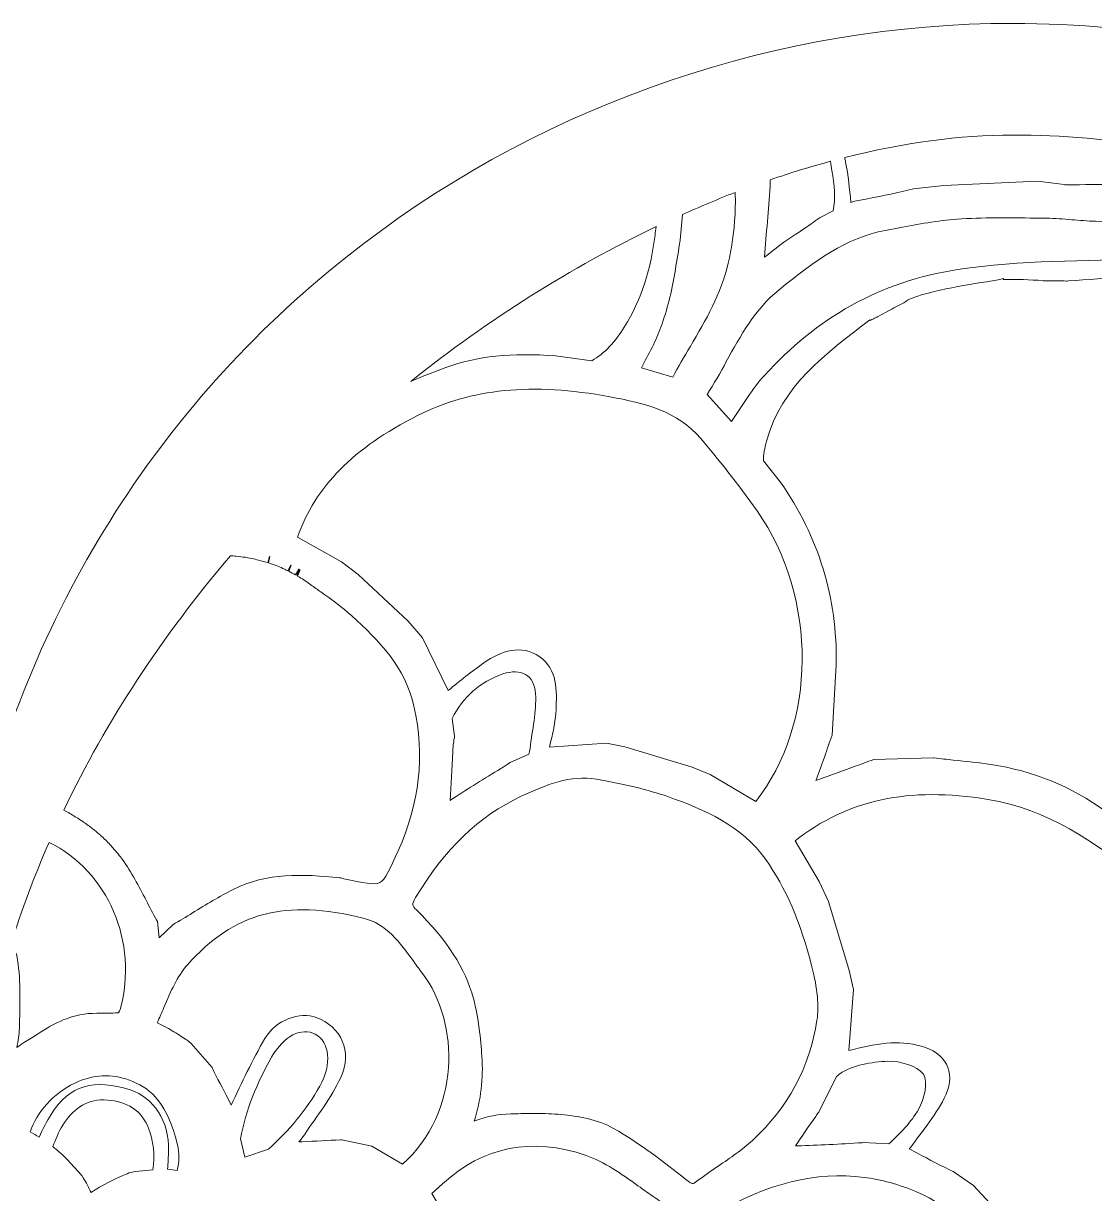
# Model space of a CAD drawing. Extents: x 12 to 8996, y -931 to -69.
# Drawn here: x 5086.9 to 5347.4, y -353.2 to -68.6 of the extents above; entities that cross this region are included whole.
import ezdxf

# ---------------------------------------------------------------- set-up
doc = ezdxf.new("R2010")
doc.units = 0
doc.header["$MEASUREMENT"] = 0
doc.layers.add('Layer 1', color=7, linetype='Continuous')

msp = doc.modelspace()

# ---------------------------------------------------------------- linework, layer by layer
at = {"layer": 'Layer 1', "lineweight": 0}
for points, knots in [([(5491.1, -136.52), (5449.12, -92.73), (5390.98, -68.61), (5327.41, -68.61), (5271.01, -68.61), (5214.99, -87.62), (5169.65, -122.14), (5122.88, -157.75), (5090.64, -207.02), (5076, -265.08), (5061.36, -207.03), (5029.12, -157.77), (4982.34, -122.15), (4937.01, -87.64), (4880.98, -68.62), (4824.59, -68.61), (4824.59, -68.61), (4824.54, -68.61), (4824.54, -68.61), (4760.99, -68.61), (4702.87, -92.72), (4660.89, -136.51), (4612.95, -186.52), (4587.61, -260.36), (4587.61, -350.03), (4587.61, -422.61), (4613.29, -498.34), (4663.94, -575.11), (4704.37, -636.41), (4760.73, -698.52), (4831.45, -759.71), (4951.78, -863.84), (5073.71, -930.15), (5074.92, -930.81), (5074.92, -930.81), (5076, -931.39), (5076, -931.39), (5076, -931.39), (5077.07, -930.81), (5077.07, -930.81), (5078.29, -930.15), (5200.22, -863.84), (5320.55, -759.71), (5391.27, -698.52), (5447.63, -636.41), (5488.06, -575.11), (5538.71, -498.34), (5564.39, -422.61), (5564.39, -350.03), (5564.39, -260.37), (5539.05, -186.54), (5491.1, -136.52)], [0, 0, 0, 0, 1, 1, 1, 2, 2, 2, 3, 3, 3, 4, 4, 4, 5, 5, 5, 6, 6, 6, 7, 7, 7, 8, 8, 8, 9, 9, 9, 10, 10, 10, 11, 11, 11, 12, 12, 12, 13, 13, 13, 14, 14, 14, 15, 15, 15, 16, 16, 16, 17, 17, 17, 17]), ([(5327.41, -95.76), (5351.61, -95.76), (5375.88, -99.99), (5398.25, -108.06), (5398.09, -108.06), (5397.92, -108.07), (5397.75, -108.07), (5397.75, -108.07), (5385.02, -108.28), (5385.02, -108.28), (5381.86, -108.34), (5378.71, -108.31), (5375.56, -108.3), (5372.43, -108.28), (5369.3, -108.26), (5366.18, -108.31), (5365.73, -108.32), (5365.37, -108.28), (5365.08, -108.21), (5365.08, -108.21), (5358.77, -107.86), (5358.77, -107.86), (5356.76, -107.86), (5354.84, -107.85), (5352.99, -107.84), (5348.73, -107.82), (5344.7, -107.81), (5340.71, -107.9), (5340.55, -107.89), (5340.4, -107.89), (5340.24, -107.87), (5340.14, -107.86), (5340.05, -107.84), (5339.97, -107.82), (5339.97, -107.82), (5333.47, -107.02), (5333.47, -107.02), (5333.47, -107.02), (5310.67, -108.04), (5310.67, -108.04), (5310.67, -108.04), (5303.94, -108.73), (5303.94, -108.73), (5303.94, -108.73), (5303.35, -108.87), (5303.35, -108.87), (5299.69, -109.79), (5296.04, -110.51), (5292.17, -111.26), (5292.17, -111.26), (5289.04, -111.88), (5289.04, -111.88), (5288.72, -111.94), (5288.41, -112.04), (5288.1, -112.14), (5287.77, -108.83), (5287.48, -105.56), (5286.83, -102.37), (5286.75, -101.98), (5286.67, -101.62), (5286.6, -101.26), (5300.92, -97.63), (5314.6, -95.76), (5327.41, -95.76)], [0, 0, 0, 0, 1, 1, 1, 2, 2, 2, 3, 3, 3, 4, 4, 4, 5, 5, 5, 6, 6, 6, 7, 7, 7, 8, 8, 8, 9, 9, 9, 10, 10, 10, 11, 11, 11, 12, 12, 12, 13, 13, 13, 14, 14, 14, 15, 15, 15, 16, 16, 16, 17, 17, 17, 18, 18, 18, 19, 19, 19, 20, 20, 20, 21, 21, 21, 21]), ([(5283.49, -104.41), (5284.05, -107.9), (5284.43, -111.23), (5283.79, -114.17), (5283.79, -114.17), (5280.65, -115.82), (5280.65, -115.82), (5280.65, -115.82), (5279.43, -116.67), (5279.43, -116.67), (5278.04, -117.68), (5276.94, -118.48), (5274.7, -119.86), (5272.06, -121.49), (5269.56, -123.48), (5267.13, -125.48), (5267.13, -125.48), (5267.13, -125.42), (5267.13, -125.42), (5267.57, -119.66), (5268, -113.98), (5268.48, -108.31), (5268.48, -108.31), (5268.49, -108.18), (5268.49, -108.18), (5268.49, -108.18), (5268.44, -106.67), (5268.44, -106.67), (5273.4, -104.96), (5278.29, -103.47), (5283.11, -102.16), (5283.26, -102.98), (5283.38, -103.71), (5283.49, -104.41)], [0, 0, 0, 0, 1, 1, 1, 2, 2, 2, 3, 3, 3, 4, 4, 4, 5, 5, 5, 6, 6, 6, 7, 7, 7, 8, 8, 8, 9, 9, 9, 10, 10, 10, 11, 11, 11, 11]), ([(5259.98, -109.72), (5260.06, -111.98), (5260.01, -114.29), (5259.84, -116.69), (5259.73, -118.12), (5259.56, -119.6), (5259.33, -121.22), (5259.33, -121.22), (5259.26, -121.81), (5259.26, -121.81), (5258.99, -123.55), (5258.66, -125.26), (5258.29, -126.9), (5256.58, -134.39), (5252.9, -140.64), (5249, -147.26), (5247.58, -149.65), (5246.13, -152.11), (5244.79, -154.64), (5244.79, -154.64), (5237.22, -152.37), (5237.22, -152.37), (5238.98, -148.97), (5240.7, -145.82), (5241.92, -142.49), (5243.47, -138.28), (5244.51, -133.82), (5245.27, -129.39), (5246.08, -124.67), (5246.94, -119.88), (5247.12, -115.12), (5251.4, -113.21), (5255.68, -111.37), (5259.98, -109.72)], [0, 0, 0, 0, 1, 1, 1, 2, 2, 2, 3, 3, 3, 4, 4, 4, 5, 5, 5, 6, 6, 6, 7, 7, 7, 8, 8, 8, 9, 9, 9, 10, 10, 10, 11, 11, 11, 11]), ([(5270.67, -133.38), (5279.43, -126.3), (5286.9, -120.75), (5296.54, -118.97), (5296.54, -118.97), (5299.81, -118.35), (5299.81, -118.35), (5304.43, -117.47), (5309.2, -116.55), (5313.87, -116.23), (5320.14, -115.79), (5326.59, -115.88), (5332.83, -115.96), (5332.83, -115.96), (5335.76, -116), (5335.76, -116), (5337.75, -116.02), (5339.71, -116.19), (5341.8, -116.36), (5343.69, -116.52), (5345.64, -116.69), (5347.6, -116.73), (5351.62, -116.83), (5355.7, -116.8), (5359.63, -116.78), (5361.35, -116.77), (5363.06, -116.76), (5364.78, -116.76), (5364.78, -116.76), (5415.7, -116.76), (5415.7, -116.76), (5415.64, -117.45), (5415.57, -118.14), (5415.5, -118.83), (5415.16, -122.27), (5414.81, -125.82), (5414.83, -129.42), (5414.94, -147.48), (5415.21, -166.17), (5415.64, -186.56), (5415.69, -188.92), (5416, -191.24), (5416.29, -193.49), (5416.62, -196.04), (5416.93, -198.44), (5416.9, -200.83), (5416.84, -205.69), (5416.47, -210.67), (5416.11, -215.48), (5415.92, -217.89), (5415.74, -220.31), (5415.6, -222.72), (5414.72, -237.24), (5409.42, -249.9), (5399.37, -261.41), (5394.23, -267.29), (5387.57, -271.04), (5381.12, -274.67), (5378.61, -276.08), (5376.02, -277.54), (5373.56, -279.11), (5373.56, -279.11), (5367.63, -273.95), (5367.63, -273.95), (5371.53, -271.27), (5375.18, -268.86), (5378.55, -266.12), (5381.03, -264.11), (5383.02, -261.45), (5385.02, -258.92), (5389.3, -253.51), (5394.46, -248.49), (5397.43, -242.42), (5405.4, -226.17), (5406.75, -208.37), (5406.99, -190.6), (5407.2, -174.26), (5406.69, -157.9), (5406.42, -141.55), (5406.36, -137.88), (5405.8, -134.21), (5405.77, -130.53), (5405.75, -128.09), (5404.82, -127.39), (5402.47, -127.32), (5388.42, -126.89), (5374.35, -125.66), (5360.33, -125.99), (5344.93, -126.35), (5329.54, -126.18), (5314.13, -128.5), (5294.98, -131.39), (5279.78, -140.31), (5267.1, -154.22), (5264.07, -157.55), (5261.69, -161.49), (5259.07, -165.45), (5259.07, -165.45), (5253.13, -158.9), (5253.13, -158.9), (5254.82, -156.29), (5256.34, -153.54), (5257.81, -150.86), (5261.26, -144.58), (5264.83, -138.09), (5270.67, -133.38)], [0, 0, 0, 0, 1, 1, 1, 2, 2, 2, 3, 3, 3, 4, 4, 4, 5, 5, 5, 6, 6, 6, 7, 7, 7, 8, 8, 8, 9, 9, 9, 10, 10, 10, 11, 11, 11, 12, 12, 12, 13, 13, 13, 14, 14, 14, 15, 15, 15, 16, 16, 16, 17, 17, 17, 18, 18, 18, 19, 19, 19, 20, 20, 20, 21, 21, 21, 22, 22, 22, 23, 23, 23, 24, 24, 24, 25, 25, 25, 26, 26, 26, 27, 27, 27, 28, 28, 28, 29, 29, 29, 30, 30, 30, 31, 31, 31, 32, 32, 32, 33, 33, 33, 34, 34, 34, 35, 35, 35, 35]), ([(5240.48, -120.09), (5239.5, -128.07), (5237.31, -135.63), (5233, -142.5), (5230.79, -146), (5228.3, -148.88), (5225.11, -150.66), (5225.11, -150.66), (5216.26, -149.49), (5216.26, -149.49), (5205.66, -148.67), (5197.2, -149.56), (5189.63, -152.29), (5186.76, -153.33), (5183.96, -154.48), (5181.11, -155.69), (5199.94, -140.62), (5220.13, -127.91), (5240.74, -118.05), (5240.65, -118.73), (5240.56, -119.41), (5240.48, -120.09)], [0, 0, 0, 0, 1, 1, 1, 2, 2, 2, 3, 3, 3, 4, 4, 4, 5, 5, 5, 6, 6, 6, 7, 7, 7, 7]), ([(5267.58, -170.23), (5271.34, -156.64), (5281.94, -148.97), (5292.73, -140.72), (5292.72, -140.78), (5292.71, -140.85), (5292.7, -140.91), (5293.01, -140.75), (5293.33, -140.59), (5293.64, -140.44), (5293.92, -140.3), (5294.2, -140.18), (5294.48, -140.05), (5294.51, -140.04), (5294.55, -140.02), (5294.59, -140), (5294.56, -140.01), (5294.56, -140.01), (5294.53, -140.02), (5294.03, -140.2), (5294.65, -139.94), (5294.76, -139.88), (5295.53, -139.46), (5296.31, -139.06), (5297.08, -138.64), (5298.36, -137.95), (5299.62, -137.12), (5300.99, -136.6), (5301.57, -136.12), (5302.17, -135.72), (5302.77, -135.5), (5310.09, -132.85), (5318.1, -132.1), (5325.23, -130.7), (5325.21, -130.76), (5325.19, -130.82), (5325.17, -130.89), (5325.21, -130.88), (5325.25, -130.87), (5325.29, -130.87), (5328.44, -130.88), (5331.65, -130.92), (5334.83, -131.2), (5335.46, -131.21), (5336.09, -131.22), (5336.72, -131.21), (5337.94, -131.17), (5339.2, -131.18), (5340.43, -131.31), (5340.62, -131.3), (5340.8, -131.27), (5340.99, -131.25), (5350.38, -130.56), (5359.78, -130.02), (5369.17, -129.41), (5370.56, -129.1), (5371.84, -129.25), (5373.26, -129.49), (5374.76, -129.74), (5376.28, -129.83), (5377.8, -129.9), (5378.6, -129.94), (5379.4, -129.98), (5380.19, -130.02), (5380.72, -130.05), (5381.25, -130.09), (5381.78, -130.12), (5381.26, -130.09), (5382.21, -130.15), (5382.26, -130.15), (5383.95, -130.25), (5385.7, -130.34), (5387.39, -130.67), (5387.39, -130.67), (5388.03, -130.54), (5388.03, -130.54), (5388.44, -130.49), (5388.83, -130.55), (5389.2, -130.72), (5389.38, -130.76), (5389.55, -130.83), (5389.71, -130.91), (5393.72, -130.86), (5397.82, -131.17), (5402.01, -131.8), (5402.01, -134.1), (5401.91, -136.36), (5402.02, -138.61), (5402.17, -141.52), (5402.12, -144.33), (5401.92, -147.07), (5402, -147.99), (5402.1, -148.91), (5402.21, -149.82), (5402.26, -150.09), (5402.32, -150.35), (5402.35, -150.61), (5402.47, -151.45), (5402.53, -152.29), (5402.57, -153.14), (5402.61, -153.69), (5402.63, -154.23), (5402.66, -154.78), (5402.74, -155.13), (5402.76, -155.49), (5402.73, -155.84), (5402.74, -156.19), (5402.79, -156.53), (5402.82, -156.88), (5402.85, -157.3), (5402.83, -157.71), (5402.83, -158.13), (5402.82, -158.88), (5402.95, -159.6), (5403.01, -160.35), (5403.07, -161.13), (5403.14, -161.92), (5403.08, -162.68), (5403.1, -162.64), (5403.12, -162.59), (5403.14, -162.55), (5403.14, -169.58), (5403.18, -176.11), (5403.12, -182.64), (5403.1, -184.48), (5402.96, -186.33), (5402.76, -188.17), (5402.99, -190.29), (5402.88, -192.42), (5402.64, -194.55), (5402.68, -196.24), (5402.72, -197.94), (5402.77, -199.64), (5402.84, -201.82), (5403.02, -204.01), (5402.76, -206.18), (5402.74, -206.36), (5402.68, -206.53), (5402.65, -206.7), (5402.66, -206.7), (5402.67, -206.7), (5402.68, -206.69), (5401.12, -214.38), (5399.54, -221.39), (5398.34, -228.47), (5398.06, -230.11), (5397.51, -231.46), (5396.67, -232.53), (5396.53, -232.8), (5396.39, -233.08), (5396.23, -233.34), (5395.83, -234.2), (5395.44, -235.07), (5395, -235.91), (5394.54, -236.78), (5394.03, -237.66), (5393.41, -238.42), (5393.38, -238.45), (5393.34, -238.48), (5393.31, -238.52), (5393.23, -238.67), (5393.17, -238.82), (5393.09, -238.97), (5392.81, -239.42), (5392.5, -239.81), (5392.15, -240.16), (5392.3, -240.12), (5392.44, -240.1), (5392.58, -240.06), (5385.24, -250.03), (5378.21, -259.26), (5367.15, -264.16), (5363.97, -265.58), (5360.82, -266.32), (5357.69, -266.15), (5357.69, -266.15), (5350.05, -260.23), (5350.05, -260.23), (5341.74, -254.22), (5332.35, -250.4), (5322.14, -248.86), (5319.18, -248.42), (5316.19, -248.11), (5313.01, -247.78), (5311.5, -247.63), (5309.93, -247.47), (5308.27, -247.28), (5308.27, -247.28), (5308.12, -247.26), (5308.12, -247.26), (5308.12, -247.26), (5293.63, -247.67), (5293.63, -247.67), (5293.63, -247.67), (5293.29, -247.8), (5293.29, -247.8), (5290.53, -248.81), (5287.77, -249.81), (5285, -250.81), (5283.2, -251.46), (5281.41, -252.11), (5279.61, -252.77), (5279.61, -252.77), (5279.73, -252.41), (5279.73, -252.41), (5281.03, -248.83), (5282.31, -245.28), (5283.54, -241.71), (5283.54, -241.71), (5284.55, -224.64), (5284.55, -224.64), (5284.77, -208.2), (5280.34, -193.67), (5270.91, -180.08), (5270.91, -180.08), (5266.84, -175.05), (5266.84, -175.05), (5266.84, -173.49), (5267.11, -171.89), (5267.58, -170.23)], [0, 0, 0, 0, 1, 1, 1, 2, 2, 2, 3, 3, 3, 4, 4, 4, 5, 5, 5, 6, 6, 6, 7, 7, 7, 8, 8, 8, 9, 9, 9, 10, 10, 10, 11, 11, 11, 12, 12, 12, 13, 13, 13, 14, 14, 14, 15, 15, 15, 16, 16, 16, 17, 17, 17, 18, 18, 18, 19, 19, 19, 20, 20, 20, 21, 21, 21, 22, 22, 22, 23, 23, 23, 24, 24, 24, 25, 25, 25, 26, 26, 26, 27, 27, 27, 28, 28, 28, 29, 29, 29, 30, 30, 30, 31, 31, 31, 32, 32, 32, 33, 33, 33, 34, 34, 34, 35, 35, 35, 36, 36, 36, 37, 37, 37, 38, 38, 38, 39, 39, 39, 40, 40, 40, 41, 41, 41, 42, 42, 42, 43, 43, 43, 44, 44, 44, 45, 45, 45, 46, 46, 46, 47, 47, 47, 48, 48, 48, 49, 49, 49, 50, 50, 50, 51, 51, 51, 52, 52, 52, 53, 53, 53, 54, 54, 54, 55, 55, 55, 56, 56, 56, 57, 57, 57, 58, 58, 58, 59, 59, 59, 60, 60, 60, 61, 61, 61, 62, 62, 62, 63, 63, 63, 64, 64, 64, 65, 65, 65, 66, 66, 66, 67, 67, 67, 68, 68, 68, 69, 69, 69, 70, 70, 70, 71, 71, 71, 72, 72, 72, 73, 73, 73, 73]), ([(5229.52, -159.43), (5237.95, -160.99), (5245.98, -162.94), (5251.59, -169.59), (5255.57, -174.3), (5260.72, -180.55), (5265.31, -187.16), (5280.09, -208.43), (5279.82, -239.07), (5264.96, -257.87), (5264.96, -257.87), (5253.88, -251.29), (5253.88, -251.29), (5253.88, -251.29), (5249.48, -249.49), (5249.48, -249.49), (5249.48, -249.49), (5233.11, -244.56), (5233.11, -244.56), (5233.11, -244.56), (5228.72, -243.69), (5228.72, -243.69), (5228.72, -243.69), (5214.83, -244.62), (5214.83, -244.62), (5215.54, -241.55), (5216.28, -238.55), (5216.41, -235.53), (5216.61, -230.92), (5216.79, -225.69), (5212.43, -222.69), (5207.86, -219.53), (5203.05, -221.28), (5198.89, -224.12), (5195.86, -226.2), (5193.03, -228.57), (5190.18, -230.89), (5190.18, -230.89), (5183.92, -218.1), (5183.92, -218.1), (5183.92, -218.1), (5180.49, -213.97), (5180.49, -213.97), (5180.49, -213.97), (5168.3, -202.63), (5168.3, -202.63), (5168.3, -202.63), (5164.21, -199.61), (5164.21, -199.61), (5164.21, -199.61), (5153.55, -193.56), (5153.55, -193.56), (5157.98, -181.14), (5167.04, -171.97), (5182.7, -164.01), (5195.72, -157.4), (5210.59, -155.94), (5229.52, -159.43)], [0, 0, 0, 0, 1, 1, 1, 2, 2, 2, 3, 3, 3, 4, 4, 4, 5, 5, 5, 6, 6, 6, 7, 7, 7, 8, 8, 8, 9, 9, 9, 10, 10, 10, 11, 11, 11, 12, 12, 12, 13, 13, 13, 14, 14, 14, 15, 15, 15, 16, 16, 16, 17, 17, 17, 18, 18, 18, 19, 19, 19, 19]), ([(5146.79, -198.3), (5146.79, -198.3), (5146.52, -199.83), (5146.52, -199.83), (5146.52, -199.83), (5146.93, -199.96), (5146.93, -199.96), (5147.24, -200.07), (5147.55, -200.19), (5147.87, -200.32), (5147.87, -200.32), (5148.32, -200.5), (5148.32, -200.5), (5148.87, -200.71), (5149.41, -200.93), (5149.96, -201.17), (5150.33, -201.34), (5150.7, -201.52), (5151.07, -201.7), (5151.07, -201.7), (5151.2, -201.76), (5151.2, -201.76), (5151.2, -201.76), (5151.92, -200.35), (5151.92, -200.35), (5151.95, -200.36), (5151.97, -200.37), (5151.99, -200.38), (5151.99, -200.38), (5151.42, -201.88), (5151.42, -201.88), (5151.96, -202.16), (5152.5, -202.44), (5153.04, -202.75), (5153.04, -202.75), (5153.84, -201.34), (5153.84, -201.34), (5153.87, -201.36), (5153.9, -201.38), (5153.93, -201.4), (5153.93, -201.4), (5153.36, -202.93), (5153.36, -202.93), (5153.36, -202.93), (5154.16, -201.53), (5154.16, -201.53), (5154.18, -201.54), (5154.2, -201.55), (5154.22, -201.56), (5154.22, -201.56), (5153.58, -203.05), (5153.58, -203.05), (5153.58, -203.05), (5154.03, -203.31), (5154.03, -203.31), (5154.97, -203.89), (5155.9, -204.49), (5156.81, -205.16), (5157.6, -205.74), (5158.4, -206.31), (5159.2, -206.89), (5161.78, -208.73), (5164.44, -210.64), (5166.76, -212.75), (5173.25, -218.64), (5179.76, -225.18), (5181.87, -234.72), (5184.54, -246.71), (5183.28, -258.2), (5178.03, -269.84), (5176.03, -274.27), (5174.83, -276.95), (5173.56, -277.6), (5172.31, -278.25), (5169.48, -277.66), (5164.78, -276.67), (5164.55, -276.59), (5164.21, -276.46), (5163.77, -276.42), (5154.84, -275.54), (5146.15, -275.1), (5137.9, -279.27), (5134.56, -280.96), (5131.38, -282.91), (5128.01, -284.97), (5126.47, -285.92), (5124.88, -286.89), (5123.21, -287.87), (5123.21, -287.87), (5119.94, -291.06), (5119.94, -291.06), (5119.94, -291.06), (5119.47, -287.08), (5119.47, -287.08), (5119.47, -287.08), (5119.26, -286.69), (5119.26, -286.69), (5118.37, -285.07), (5117.54, -283.47), (5116.73, -281.9), (5114.91, -278.4), (5113.2, -275.09), (5110.98, -272), (5110.33, -271.1), (5109.59, -270.18), (5108.65, -269.13), (5108.44, -268.89), (5108.22, -268.65), (5108, -268.41), (5107.25, -267.6), (5106.47, -266.83), (5105.68, -266.12), (5105.5, -265.96), (5105.33, -265.81), (5105.01, -265.55), (5104.34, -264.97), (5103.65, -264.42), (5102.94, -263.89), (5102.55, -263.6), (5102.16, -263.31), (5101.76, -263.03), (5101.23, -262.66), (5100.68, -262.3), (5100.13, -261.95), (5099.31, -261.43), (5098.48, -260.94), (5097.45, -260.36), (5097.45, -260.36), (5096.72, -259.96), (5096.72, -259.96), (5096.72, -259.96), (5096.71, -259.95), (5096.71, -259.95), (5107.06, -238.31), (5120.69, -217.52), (5137.25, -198.11), (5137.7, -198.13), (5138.16, -198.17), (5138.65, -198.21), (5138.65, -198.21), (5139.22, -198.27), (5139.22, -198.27), (5139.96, -198.35), (5140.69, -198.44), (5141.43, -198.57), (5141.43, -198.57), (5142.42, -198.78), (5142.42, -198.78), (5143.45, -199.01), (5144.66, -199.32), (5145.64, -199.59), (5145.64, -199.59), (5146.29, -199.77), (5146.29, -199.77), (5146.29, -199.77), (5146.72, -198.28), (5146.72, -198.28), (5146.74, -198.29), (5146.77, -198.3), (5146.79, -198.3)], [0, 0, 0, 0, 1, 1, 1, 2, 2, 2, 3, 3, 3, 4, 4, 4, 5, 5, 5, 6, 6, 6, 7, 7, 7, 8, 8, 8, 9, 9, 9, 10, 10, 10, 11, 11, 11, 12, 12, 12, 13, 13, 13, 14, 14, 14, 15, 15, 15, 16, 16, 16, 17, 17, 17, 18, 18, 18, 19, 19, 19, 20, 20, 20, 21, 21, 21, 22, 22, 22, 23, 23, 23, 24, 24, 24, 25, 25, 25, 26, 26, 26, 27, 27, 27, 28, 28, 28, 29, 29, 29, 30, 30, 30, 31, 31, 31, 32, 32, 32, 33, 33, 33, 34, 34, 34, 35, 35, 35, 36, 36, 36, 37, 37, 37, 38, 38, 38, 39, 39, 39, 40, 40, 40, 41, 41, 41, 42, 42, 42, 43, 43, 43, 44, 44, 44, 45, 45, 45, 46, 46, 46, 47, 47, 47, 48, 48, 48, 49, 49, 49, 50, 50, 50, 51, 51, 51, 52, 52, 52, 53, 53, 53, 53]), ([(5210.11, -244.92), (5210.05, -245.44), (5209.95, -245.92), (5209.82, -246.38), (5209.82, -246.38), (5205.25, -248.4), (5205.25, -248.4), (5205.25, -248.4), (5204.82, -248.66), (5204.82, -248.66), (5204.13, -249.17), (5203.31, -249.7), (5202.25, -250.32), (5198.25, -252.69), (5194.31, -255.24), (5190.84, -257.49), (5190.77, -257.53), (5190.7, -257.58), (5190.63, -257.62), (5190.9, -253.99), (5191.2, -249.9), (5191.28, -245.78), (5191.31, -244.7), (5191.44, -243.56), (5191.68, -242.39), (5191.68, -242.39), (5191.75, -242.01), (5191.75, -242.01), (5191.75, -242.01), (5191.17, -237.66), (5191.17, -237.66), (5193.61, -232.66), (5197.97, -228.65), (5203.51, -226.84), (5207.81, -225.44), (5211.15, -227.05), (5211.43, -231.65), (5211.69, -236.03), (5210.61, -240.49), (5210.11, -244.92)], [0, 0, 0, 0, 1, 1, 1, 2, 2, 2, 3, 3, 3, 4, 4, 4, 5, 5, 5, 6, 6, 6, 7, 7, 7, 8, 8, 8, 9, 9, 9, 10, 10, 10, 11, 11, 11, 12, 12, 12, 13, 13, 13, 13]), ([(5207.94, -256.61), (5213.95, -253.8), (5219.87, -251.37), (5226.25, -252.46), (5233.24, -253.66), (5238.74, -255), (5243.58, -256.68), (5252.5, -259.78), (5261.56, -263.78), (5267.39, -271.98), (5272.26, -278.84), (5275.83, -287.13), (5278.63, -298.06), (5279.98, -303.37), (5280.39, -307.62), (5279.86, -311.06), (5278.09, -322.53), (5272.81, -332.37), (5264.16, -340.3), (5261.66, -342.59), (5258.85, -344.51), (5255.87, -346.54), (5254.14, -347.73), (5252.34, -348.95), (5250.63, -350.25), (5249.62, -351.01), (5249.54, -351.07), (5248, -349.84), (5242.61, -345.52), (5236.74, -341.02), (5230.41, -337.39), (5226.49, -335.14), (5221.56, -334.41), (5217.7, -334.02), (5215.6, -333.81), (5213.51, -333.75), (5211.38, -333.75), (5209.82, -333.75), (5208.24, -333.78), (5206.62, -333.82), (5206.62, -333.82), (5205.4, -333.84), (5205.4, -333.84), (5202.48, -333.9), (5199.61, -334.45), (5196.89, -335.46), (5196.89, -335.46), (5196.54, -335.59), (5196.54, -335.59), (5198.14, -330.53), (5198.77, -325.18), (5198.38, -319.89), (5198.06, -315.59), (5197.61, -310.6), (5196.33, -305.81), (5194.37, -298.51), (5189.84, -291.46), (5182.48, -284.26), (5181.35, -283.15), (5181.26, -282.97), (5182.27, -281.26), (5189.26, -269.47), (5197.66, -261.41), (5207.94, -256.61)], [0, 0, 0, 0, 1, 1, 1, 2, 2, 2, 3, 3, 3, 4, 4, 4, 5, 5, 5, 6, 6, 6, 7, 7, 7, 8, 8, 8, 9, 9, 9, 10, 10, 10, 11, 11, 11, 12, 12, 12, 13, 13, 13, 14, 14, 14, 15, 15, 15, 16, 16, 16, 17, 17, 17, 18, 18, 18, 19, 19, 19, 20, 20, 20, 21, 21, 21, 21]), ([(5329.83, -364.15), (5329.83, -364.15), (5317.88, -351.25), (5317.88, -351.25), (5317.88, -351.25), (5313.24, -348.06), (5313.24, -348.06), (5313.24, -348.06), (5312.97, -347.9), (5312.97, -347.9), (5310.11, -346.51), (5307.34, -345.03), (5304.13, -343.33), (5304.13, -343.33), (5302.29, -342.35), (5302.29, -342.35), (5302.38, -342.25), (5302.49, -342.17), (5302.57, -342.06), (5305.58, -337.85), (5309.08, -333.82), (5311.2, -329.18), (5313.72, -323.65), (5311.02, -318.9), (5305.19, -317.35), (5302.5, -316.63), (5299.54, -316.36), (5296.79, -316.64), (5293.69, -316.96), (5290.64, -317.73), (5287.61, -318.43), (5287.61, -318.43), (5288.75, -303.63), (5288.75, -303.63), (5288.75, -303.63), (5287.69, -298.98), (5287.69, -298.98), (5287.69, -298.98), (5282.67, -282.19), (5282.67, -282.19), (5282.67, -282.19), (5280.4, -277.36), (5280.4, -277.36), (5280.4, -277.36), (5274.52, -267.47), (5274.52, -267.47), (5287.22, -257.43), (5302.19, -254.22), (5321.43, -257.35), (5335.96, -259.72), (5347.78, -268), (5357.43, -275.79), (5366.76, -283.33), (5371.76, -291.94), (5372.7, -302.13), (5373.35, -309.12), (5374.03, -316.35), (5374.43, -323.65), (5375.5, -343.1), (5360.3, -370.84), (5338.87, -378.82), (5338.87, -378.82), (5333.2, -368.78), (5333.2, -368.78), (5333.2, -368.78), (5329.83, -364.15), (5329.83, -364.15)], [0, 0, 0, 0, 1, 1, 1, 2, 2, 2, 3, 3, 3, 4, 4, 4, 5, 5, 5, 6, 6, 6, 7, 7, 7, 8, 8, 8, 9, 9, 9, 10, 10, 10, 11, 11, 11, 12, 12, 12, 13, 13, 13, 14, 14, 14, 15, 15, 15, 16, 16, 16, 17, 17, 17, 18, 18, 18, 19, 19, 19, 20, 20, 20, 21, 21, 21, 22, 22, 22, 22]), ([(5093.12, -267.82), (5107.45, -274.81), (5114.88, -292.01), (5110.45, -308.47), (5110.4, -308.67), (5110.13, -309.06), (5109.93, -309.27), (5108.19, -309.4), (5106.41, -309.4), (5104.75, -309.39), (5101.97, -309.35), (5099.27, -309.88), (5096.59, -311.01), (5094.47, -311.91), (5092.36, -313.07), (5090.32, -314.46), (5089.31, -315.15), (5088.25, -315.79), (5087.17, -316.44), (5086.52, -316.82), (5085.9, -317.24), (5085.29, -317.68), (5085.61, -316.14), (5085.88, -314.61), (5085.92, -313.08), (5086.04, -307.51), (5086.28, -301.85), (5085.49, -296.38), (5085.29, -294.97), (5084.66, -293.71), (5083.81, -292.62), (5086.45, -284.28), (5089.54, -275.99), (5093.12, -267.82)], [0, 0, 0, 0, 1, 1, 1, 2, 2, 2, 3, 3, 3, 4, 4, 4, 5, 5, 5, 6, 6, 6, 7, 7, 7, 8, 8, 8, 9, 9, 9, 10, 10, 10, 11, 11, 11, 11]), ([(5179.06, -346.1), (5179.06, -346.1), (5171.6, -341.67), (5171.6, -341.67), (5171.6, -341.67), (5164.32, -340.13), (5164.32, -340.13), (5164.32, -340.13), (5164.01, -340.15), (5164.01, -340.15), (5160.97, -340.33), (5157.93, -340.48), (5154.61, -340.64), (5154.61, -340.64), (5153.9, -340.67), (5153.9, -340.67), (5154.37, -340.09), (5154.82, -339.51), (5155.22, -338.91), (5158.27, -334.34), (5161.77, -329.95), (5164.06, -325.01), (5167, -318.67), (5164.12, -312.6), (5158.06, -310.38), (5154.2, -308.97), (5148.4, -310.84), (5145.63, -315.51), (5142.53, -320.75), (5140.01, -326.32), (5137.44, -331.7), (5137.44, -331.7), (5136.69, -330.21), (5136.69, -330.21), (5135.38, -327.74), (5134.02, -325.17), (5132.76, -322.57), (5132.76, -322.57), (5127.7, -316.73), (5127.7, -316.73), (5127.7, -316.73), (5126.7, -315.96), (5126.7, -315.96), (5125.92, -315.43), (5124.73, -314.61), (5123.5, -313.88), (5122.33, -313.18), (5121.12, -312.56), (5119.69, -311.81), (5119.69, -311.81), (5119.44, -311.68), (5119.44, -311.68), (5120, -310.45), (5120.53, -309.22), (5121.04, -308.01), (5122.72, -304.07), (5124.3, -300.36), (5126.77, -297.59), (5138.2, -284.79), (5150.59, -281.51), (5169.54, -286.24), (5175.2, -287.66), (5178.41, -292.11), (5181.81, -296.81), (5182.5, -297.77), (5183.2, -298.73), (5183.91, -299.67), (5193.12, -311.76), (5193.22, -333.44), (5179.06, -346.1)], [0, 0, 0, 0, 1, 1, 1, 2, 2, 2, 3, 3, 3, 4, 4, 4, 5, 5, 5, 6, 6, 6, 7, 7, 7, 8, 8, 8, 9, 9, 9, 10, 10, 10, 11, 11, 11, 12, 12, 12, 13, 13, 13, 14, 14, 14, 15, 15, 15, 16, 16, 16, 17, 17, 17, 18, 18, 18, 19, 19, 19, 20, 20, 20, 21, 21, 21, 22, 22, 22, 23, 23, 23, 23]), ([(5146.48, -342.43), (5146.48, -342.43), (5140.72, -344.42), (5140.72, -344.42), (5140.72, -344.42), (5139.72, -339.93), (5139.72, -339.93), (5140.93, -332.83), (5143.72, -326.32), (5147.23, -320.09), (5150.24, -314.72), (5154.59, -312.76), (5157.86, -314.48), (5161.35, -316.31), (5162.03, -321.72), (5158.94, -327.12), (5155.63, -332.94), (5151.47, -338), (5146.48, -342.43)], [0, 0, 0, 0, 1, 1, 1, 2, 2, 2, 3, 3, 3, 4, 4, 4, 5, 5, 5, 6, 6, 6, 6]), ([(5285.38, -324.13), (5288.57, -321.97), (5293.12, -321.19), (5297.12, -321.07), (5300.08, -320.98), (5304.2, -322.13), (5305.75, -324.23), (5307, -325.94), (5305.91, -330.31), (5304.54, -332.75), (5302.76, -335.89), (5300.08, -338.62), (5297.36, -341.12), (5297.36, -341.12), (5290.98, -340.85), (5290.98, -340.85), (5290.98, -340.85), (5290.85, -340.86), (5290.85, -340.86), (5285.5, -341.25), (5280.03, -341.45), (5275.2, -341.62), (5275.01, -341.63), (5274.81, -341.63), (5274.61, -341.64), (5276.15, -339.37), (5277.84, -336.89), (5279.58, -334.45), (5279.82, -334.11), (5280.05, -333.77), (5280.28, -333.42), (5280.28, -333.42), (5284.63, -324.72), (5284.63, -324.72), (5284.87, -324.52), (5285.11, -324.31), (5285.38, -324.13)], [0, 0, 0, 0, 1, 1, 1, 2, 2, 2, 3, 3, 3, 4, 4, 4, 5, 5, 5, 6, 6, 6, 7, 7, 7, 8, 8, 8, 9, 9, 9, 10, 10, 10, 11, 11, 11, 12, 12, 12, 12]), ([(5124.37, -341.36), (5124.88, -343.36), (5124.75, -345.52), (5124.32, -347.65), (5124.32, -347.65), (5121.97, -347.29), (5121.97, -347.29), (5122.07, -345.78), (5122.16, -344.27), (5122.19, -342.75), (5122.36, -335.58), (5118.63, -329.91), (5112.88, -328.04), (5104.13, -325.18), (5098.07, -326.82), (5093.62, -333.99), (5092.53, -335.74), (5091.6, -337.6), (5090.7, -339.48), (5090, -339.05), (5089.29, -338.63), (5088.55, -338.25), (5088.66, -337.96), (5088.77, -337.66), (5088.89, -337.36), (5090.71, -332.6), (5095.15, -328.14), (5100.18, -326), (5102.39, -325.06), (5104.65, -324.59), (5106.9, -324.59), (5109.1, -324.59), (5111.31, -325.05), (5113.47, -325.96), (5118.19, -327.95), (5121.85, -331.33), (5124.37, -341.36)], [0, 0, 0, 0, 1, 1, 1, 2, 2, 2, 3, 3, 3, 4, 4, 4, 5, 5, 5, 6, 6, 6, 7, 7, 7, 8, 8, 8, 9, 9, 9, 10, 10, 10, 11, 11, 11, 12, 12, 12, 12]), ([(5118.4, -347.49), (5118.4, -347.49), (5114.15, -347.86), (5114.15, -347.86), (5114.15, -347.86), (5112.55, -348.23), (5112.55, -348.23), (5112.55, -348.23), (5112.09, -348.41), (5112.09, -348.41), (5108.88, -349.68), (5105.96, -351.22), (5103.35, -353.01), (5102.79, -351.79), (5102.16, -350.57), (5101.44, -349.39), (5101.44, -349.39), (5101.08, -348.8), (5101.08, -348.8), (5101.08, -348.8), (5097.45, -344.89), (5097.45, -344.89), (5096.39, -343.78), (5095.24, -342.76), (5094.03, -341.81), (5094.81, -340.05), (5095.44, -338.21), (5096.45, -336.6), (5098.73, -332.96), (5102.02, -330.31), (5106.47, -330.45), (5111.04, -330.6), (5115.12, -332.26), (5117.13, -336.9), (5118.67, -340.46), (5118.82, -343.98), (5118.4, -347.49)], [0, 0, 0, 0, 1, 1, 1, 2, 2, 2, 3, 3, 3, 4, 4, 4, 5, 5, 5, 6, 6, 6, 7, 7, 7, 8, 8, 8, 9, 9, 9, 10, 10, 10, 11, 11, 11, 12, 12, 12, 12]), ([(5236.33, -351.34), (5237.74, -352.34), (5239.13, -353.34), (5240.55, -354.29), (5243.78, -356.45), (5245.81, -359.9), (5246.58, -364.54), (5247.27, -368.65), (5247.68, -373.1), (5247.87, -378.54), (5248.29, -390.09), (5240.02, -407.88), (5220.42, -412.36), (5220.42, -412.36), (5215.37, -403.81), (5215.37, -403.81), (5215.37, -403.81), (5210.33, -399.94), (5210.33, -399.94), (5210.33, -399.94), (5209.98, -399.72), (5209.98, -399.72), (5207.23, -398.31), (5204.51, -396.85), (5201.98, -395.5), (5201.98, -395.5), (5201.81, -395.41), (5201.81, -395.41), (5207.25, -392.78), (5212.84, -390.25), (5217.99, -387.02), (5223.16, -383.77), (5224.29, -377.41), (5221.65, -372.86), (5218.96, -368.22), (5213.28, -366.54), (5207.47, -369.11), (5204.13, -370.59), (5200.97, -372.58), (5197.96, -374.67), (5195.75, -376.2), (5193.71, -377.98), (5191.48, -379.87), (5191.48, -379.87), (5191.62, -377.55), (5191.62, -377.55), (5191.77, -374.34), (5191.9, -371.45), (5192.13, -368.57), (5192.13, -368.57), (5192.15, -368.32), (5192.15, -368.32), (5192.15, -368.32), (5191.23, -361.78), (5191.23, -361.78), (5191.23, -361.78), (5186.23, -353.23), (5186.23, -353.23), (5186.23, -353.23), (5188.83, -350.86), (5188.83, -350.86), (5198.77, -341.74), (5210.51, -339.42), (5223.73, -343.97), (5228.13, -345.48), (5232.3, -348.46), (5236.33, -351.34)], [0, 0, 0, 0, 1, 1, 1, 2, 2, 2, 3, 3, 3, 4, 4, 4, 5, 5, 5, 6, 6, 6, 7, 7, 7, 8, 8, 8, 9, 9, 9, 10, 10, 10, 11, 11, 11, 12, 12, 12, 13, 13, 13, 14, 14, 14, 15, 15, 15, 16, 16, 16, 17, 17, 17, 18, 18, 18, 19, 19, 19, 20, 20, 20, 21, 21, 21, 22, 22, 22, 22]), ([(5301.85, -448.5), (5296.59, -450.28), (5290.65, -450.8), (5284.91, -451.3), (5283.03, -451.46), (5281.16, -451.63), (5279.3, -451.83), (5279.06, -451.51), (5278.77, -451.03), (5278.64, -450.67), (5274.6, -439), (5270.47, -428.77), (5260.82, -421.73), (5257.62, -419.4), (5254.21, -417.57), (5250.6, -415.63), (5249, -414.77), (5247.37, -413.9), (5245.74, -412.97), (5245.74, -412.97), (5245.34, -412.74), (5245.34, -412.74), (5245.34, -412.74), (5239.94, -412.11), (5239.94, -412.11), (5239.94, -412.11), (5244.65, -407.85), (5244.65, -407.85), (5244.65, -407.85), (5244.84, -407.66), (5244.84, -407.66), (5256.12, -394.79), (5259.08, -379.47), (5254.18, -359.45), (5254.25, -359.09), (5254.64, -358.4), (5254.86, -358.23), (5267.97, -350.68), (5279.55, -347.84), (5291.31, -349.3), (5295.4, -349.81), (5299.82, -351.03), (5304.09, -352.82), (5312.54, -356.37), (5318.53, -363.53), (5323.29, -370.06), (5328.04, -376.6), (5331.01, -382.32), (5332.37, -387.57), (5334.01, -393.9), (5333.68, -401.04), (5333.2, -407.81), (5331.75, -428.27), (5321.2, -441.96), (5301.85, -448.5)], [0, 0, 0, 0, 1, 1, 1, 2, 2, 2, 3, 3, 3, 4, 4, 4, 5, 5, 5, 6, 6, 6, 7, 7, 7, 8, 8, 8, 9, 9, 9, 10, 10, 10, 11, 11, 11, 12, 12, 12, 13, 13, 13, 14, 14, 14, 15, 15, 15, 16, 16, 16, 17, 17, 17, 18, 18, 18, 18])]:
    msp.add_open_spline(points, degree=3, knots=knots, dxfattribs=at)

doc.saveas('drawing.dxf')
